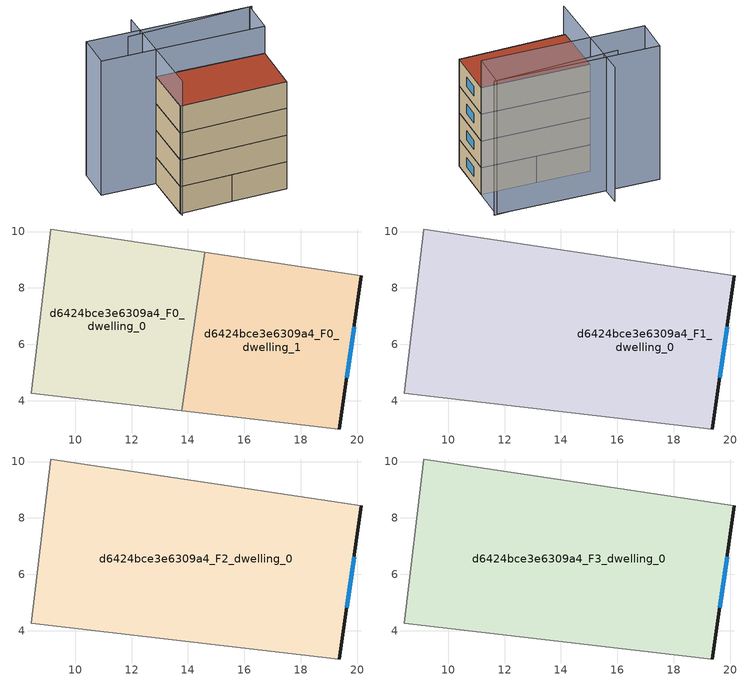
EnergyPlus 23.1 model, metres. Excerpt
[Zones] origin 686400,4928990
d6424bce3e6309a4_F0_dwelling_0
 floor ground (EU_floor_Construction): 13.78,3.65 14.59,9.27 9.14,10.09 8.44,4.27 z0
 wall adiabatic (EU_wall_Construction): 13.78,3.65 8.44,4.27 9.14,10.09 14.59,9.27 z0:3
 wall to d6424bce3e6309a4_F0_dwelling_1 (EU_wall_Construction): 14.59,9.27 13.78,3.65 z0:3
d6424bce3e6309a4_F0_dwelling_1
 floor ground (EU_floor_Construction): 19.37,3 20.15,8.44 14.59,9.27 13.78,3.65 z0
 wall outside (EU_wall_Construction): 20.15,8.44 19.37,3 z0:3
 wall adiabatic (EU_wall_Construction): 19.37,3 13.78,3.65 / 14.59,9.27 20.15,8.44 z0:3
 window (EU_Window_Construction): 19.89,6.63 19.63,4.81 z1:2
d6424bce3e6309a4_F1_dwelling_0
 floor to d6424bce3e6309a4_F0_dwelling_0 (EU_floor_Construction): 13.78,3.65 14.59,9.27 9.14,10.09 8.44,4.27 z3
 floor to d6424bce3e6309a4_F0_dwelling_1 (EU_floor_Construction): 19.37,3 20.15,8.44 14.59,9.27 13.78,3.65 z3
 wall outside (EU_wall_Construction): 20.15,8.44 19.37,3 z3:6
 wall adiabatic (EU_wall_Construction): 19.37,3 8.44,4.27 9.14,10.09 20.15,8.44 z3:6
 window (EU_Window_Construction): 19.89,6.63 19.63,4.81 z4:5
d6424bce3e6309a4_F2_dwelling_0
 floor to d6424bce3e6309a4_F1_dwelling_0 (EU_floor_Construction): 19.37,3 20.15,8.44 9.14,10.09 8.44,4.27 z6
 wall outside (EU_wall_Construction): 20.15,8.44 19.37,3 z6:9
 wall adiabatic (EU_wall_Construction): 19.37,3 8.44,4.27 9.14,10.09 20.15,8.44 z6:9
 window (EU_Window_Construction): 19.89,6.63 19.63,4.81 z7:8
d6424bce3e6309a4_F3_dwelling_0
 floor to d6424bce3e6309a4_F2_dwelling_0 (EU_floor_Construction): 19.37,3 20.15,8.44 9.14,10.09 8.44,4.27 z9
 wall outside (EU_wall_Construction): 20.15,8.44 19.37,3 z9:12
 wall adiabatic (EU_wall_Construction): 19.37,3 8.44,4.27 9.14,10.09 20.15,8.44 z9:12
 window (EU_Window_Construction): 19.89,6.63 19.63,4.81 z10:11
 roof outside (EU_roof_Construction): 20.15,8.44 19.37,3 8.44,4.27 9.14,10.09 z12
shading: 9.78,15.85 8.45,3.97 / 20.92,12.2 8.04,13.37 / 4.17,14.64 20.7,12.21 / 20.7,12.21 20.15,8.44 / 20.15,8.44 3.61,10.87 / 3.61,10.87 4.17,14.64 z0:15
[Building]
EU S2 Campaign: North Axis=0; Terrain=City; Solar Distribution=FullExterior
[Site:Location]
Bologna: Latitude=44.5; Longitude=11.25; Time Zone=1; Elevation=37
[SizingPeriod:WeatherFileDays]
AnnualSizingPeriod: Begin Month=1; Begin Day of Month=1; End Month=12; End Day of Month=31; Day of Week for Start Day=Monday; Use Weather File Daylight Saving Period=No; Use Weather File Rain and Snow Indicators=No
[MATERIAL]
EU_InternalMass_Material: Roughness=MediumRough; Thickness=0.1; Conductivity=1; Density=1800; Specific Heat=900; Thermal Absorptance=0.9; Solar Absorptance=0.7; Visible Absorptance=0.7
[MATERIAL:NOMASS] Roughness=MediumRough; Thermal Absorptance=0.9; Solar Absorptance=0.7; Visible Absorptance=0.7
Name | Thermal Resistance
EU_wall_NoMass | 0.937881
EU_roof_NoMass | 0.548572
EU_floor_NoMass | 0.71348
[WINDOWMATERIAL:SIMPLEGLAZINGSYSTEM]
EU_Window_SimpleGlazing: UFactor=4.25633; Solar Heat Gain Coefficient=0.85; Visible Transmittance=0.85
[CONSTRUCTION]
EU_wall_Construction: EU_wall_NoMass
EU_roof_Construction: EU_roof_NoMass
EU_floor_Construction: EU_floor_NoMass
EU_InternalMass_Construction: EU_InternalMass_Material
EU_Window_Construction: EU_Window_SimpleGlazing
[ZONE] Type=1; Multiplier=1; Ceiling Height=autocalculate; Floor Area=autocalculate; Part of Total Floor Area=Yes
Name | Volume
d6424bce3e6309a4_F0_dwelling_0; d6424bce3e6309a4_F0_dwelling_1 | 94.262
d6424bce3e6309a4_F1_dwelling_0 | 188.522
d6424bce3e6309a4_F2_dwelling_0; d6424bce3e6309a4_F3_dwelling_0 | 188.525
[INTERNALMASS] Construction=EU_InternalMass_Construction
Name | Zone or ZoneList | Surface Area
d6424bce3e6309a4_F0_dwelling_0_EU_InternalMass | d6424bce3e6309a4_F0_dwelling_0 | 31.4197
d6424bce3e6309a4_F0_dwelling_1_EU_InternalMass | d6424bce3e6309a4_F0_dwelling_1 | 31.4199
d6424bce3e6309a4_F1_dwelling_0_EU_InternalMass | d6424bce3e6309a4_F1_dwelling_0 | 62.8415
d6424bce3e6309a4_F2_dwelling_0_EU_InternalMass | d6424bce3e6309a4_F2_dwelling_0 | 62.8415
d6424bce3e6309a4_F3_dwelling_0_EU_InternalMass | d6424bce3e6309a4_F3_dwelling_0 | 62.8415
[OTHEREQUIPMENT] Fuel Type=Electricity; Design Level Calculation Method=Watts/Area; Power per Zone Floor Area=1; Fraction Latent=0; Fraction Radiant=0; Fraction Lost=0; Carbon Dioxide Generation Rate=0; EndUse Subcategory=EU_Step8_InternalGains
Name | Zone or ZoneList or Space or SpaceList | Schedule
EU_Step8_InternalGain_d6424bce3e6309a4_F0_dwelling_0_f000 | d6424bce3e6309a4_F0_dwelling_0 | EU_Step8_GainSchedule_d6424bce3e6309a4_F0_dwelling_0_f000
EU_Step8_InternalGain_d6424bce3e6309a4_F0_dwelling_1_f000 | d6424bce3e6309a4_F0_dwelling_1 | EU_Step8_GainSchedule_d6424bce3e6309a4_F0_dwelling_1_f000
EU_Step8_InternalGain_d6424bce3e6309a4_F1_dwelling_0_f000 | d6424bce3e6309a4_F1_dwelling_0 | EU_Step8_GainSchedule_d6424bce3e6309a4_F1_dwelling_0_f000
EU_Step8_InternalGain_d6424bce3e6309a4_F2_dwelling_0_f000 | d6424bce3e6309a4_F2_dwelling_0 | EU_Step8_GainSchedule_d6424bce3e6309a4_F2_dwelling_0_f000
EU_Step8_InternalGain_d6424bce3e6309a4_F3_dwelling_0_f000 | d6424bce3e6309a4_F3_dwelling_0 | EU_Step8_GainSchedule_d6424bce3e6309a4_F3_dwelling_0_f000
[ZONEVENTILATION:DESIGNFLOWRATE] Schedule=EU_AlwaysOn; Design Flow Rate Calculation Method=AirChanges/Hour; Air Changes per Hour=0.687892; Ventilation Type=Natural; Fan Pressure Rise=0; Fan Total Efficiency=1; Constant Term Coefficient=1; Temperature Term Coefficient=0; Velocity Term Coefficient=0; Velocity Squared Term Coefficient=0; Minimum Indoor Temperature=-100; Maximum Indoor Temperature=100; Delta Temperature=-100; Minimum Outdoor Temperature=-100; Maximum Outdoor Temperature=100; Maximum Wind Speed=40
Name | Zone or ZoneList or Space or SpaceList
EU_ConstantAir_d6424bce3e6309a4_F0_dwelling_0 | d6424bce3e6309a4_F0_dwelling_0
EU_ConstantAir_d6424bce3e6309a4_F0_dwelling_1 | d6424bce3e6309a4_F0_dwelling_1
EU_ConstantAir_d6424bce3e6309a4_F1_dwelling_0 | d6424bce3e6309a4_F1_dwelling_0
EU_ConstantAir_d6424bce3e6309a4_F2_dwelling_0 | d6424bce3e6309a4_F2_dwelling_0
EU_ConstantAir_d6424bce3e6309a4_F3_dwelling_0 | d6424bce3e6309a4_F3_dwelling_0
[HVACTEMPLATE:THERMOSTAT] Constant Heating Setpoint=20; Constant Cooling Setpoint=50
EU_HeatOnly_d6424bce3e6309a4_F0_dwelling_0; EU_HeatOnly_d6424bce3e6309a4_F0_dwelling_1; EU_HeatOnly_d6424bce3e6309a4_F1_dwelling_0; EU_HeatOnly_d6424bce3e6309a4_F2_dwelling_0; EU_HeatOnly_d6424bce3e6309a4_F3_dwelling_0
[HVACTEMPLATE:ZONE:IDEALLOADSAIRSYSTEM] System Availability Schedule=EU_AlwaysOn; Maximum Heating Supply Air Temperature=50; Minimum Cooling Supply Air Temperature=13; Maximum Heating Supply Air Humidity Ratio=0.0156; Minimum Cooling Supply Air Humidity Ratio=0.0077; Heating Limit=NoLimit; Cooling Limit=NoLimit; Heating Availability Schedule=EU_AlwaysOn; Cooling Availability Schedule=EU_CoolingOff; Dehumidification Control Type=ConstantSensibleHeatRatio; Cooling Sensible Heat Ratio=0.7; Dehumidification Setpoint=60; Humidification Control Type=None; Humidification Setpoint=30; Outdoor Air Method=None; Outdoor Air Flow Rate per Person=0.00944; Outdoor Air Flow Rate per Zone Floor Area=0; Outdoor Air Flow Rate per Zone=0; Demand Controlled Ventilation Type=None; Outdoor Air Economizer Type=NoEconomizer; Heat Recovery Type=None; Sensible Heat Recovery Effectiveness=0.7; Latent Heat Recovery Effectiveness=0.65
Name | Template Thermostat
d6424bce3e6309a4_F0_dwelling_0 | EU_HeatOnly_d6424bce3e6309a4_F0_dwelling_0
d6424bce3e6309a4_F0_dwelling_1 | EU_HeatOnly_d6424bce3e6309a4_F0_dwelling_1
d6424bce3e6309a4_F1_dwelling_0 | EU_HeatOnly_d6424bce3e6309a4_F1_dwelling_0
d6424bce3e6309a4_F2_dwelling_0 | EU_HeatOnly_d6424bce3e6309a4_F2_dwelling_0
d6424bce3e6309a4_F3_dwelling_0 | EU_HeatOnly_d6424bce3e6309a4_F3_dwelling_0
[SIZING:ZONE] Zone Cooling Design Supply Air Temperature Input Method=SupplyAirTemperature; Zone Cooling Design Supply Air Temperature=13; Zone Heating Design Supply Air Temperature Input Method=SupplyAirTemperature; Zone Heating Design Supply Air Temperature=50; Zone Cooling Design Supply Air Humidity Ratio=0.008; Zone Heating Design Supply Air Humidity Ratio=0.008; Cooling Design Air Flow Method=DesignDay; Cooling Design Air Flow Rate=0; Cooling Minimum Air Flow per Zone Floor Area=0.000762; Cooling Minimum Air Flow=0; Cooling Minimum Air Flow Fraction=0.2; Heating Design Air Flow Method=DesignDay; Heating Design Air Flow Rate=0; Heating Maximum Air Flow per Zone Floor Area=0.002032; Heating Maximum Air Flow=0.141576; Heating Maximum Air Flow Fraction=0.3; Account for Dedicated Outdoor Air System=No; Dedicated Outdoor Air System Control Strategy=NeutralSupplyAir; Dedicated Outdoor Air Low Setpoint Temperature for Design=autosize; Dedicated Outdoor Air High Setpoint Temperature for Design=autosize; Zone Load Sizing Method=Sensible Load Only No Latent Load; Zone Latent Cooling Design Supply Air Humidity Ratio Input Method=HumidityRatioDifference; Zone Cooling Design Supply Air Humidity Ratio Difference=0.005; Zone Latent Heating Design Supply Air Humidity Ratio Input Method=HumidityRatioDifference; Zone Humidification Design Supply Air Humidity Ratio Difference=0.005
d6424bce3e6309a4_F0_dwelling_0; d6424bce3e6309a4_F0_dwelling_1; d6424bce3e6309a4_F1_dwelling_0; d6424bce3e6309a4_F2_dwelling_0; d6424bce3e6309a4_F3_dwelling_0
[SCHEDULE:CONSTANT]
Name | Hourly Value
EU_AlwaysOn | 1
EU_CoolingOff | 0
[SCHEDULE:FILE] Column Number=1; Rows to Skip at Top=0; Number of Hours of Data=8760; Column Separator=Comma; Interpolate to Timestep=No; Minutes per Item=60; Adjust Schedule for Daylight Savings=Yes
Name | File
EU_Step8_GainSchedule_d6424bce3e6309a4_F0_dwelling_0_f000 | ../../schedules/d6424bce3e6309a4/d6424bce3e6309a4_F0_dwelling_0_f000_gain.csv
EU_Step8_GainSchedule_d6424bce3e6309a4_F0_dwelling_1_f000 | ../../schedules/d6424bce3e6309a4/d6424bce3e6309a4_F0_dwelling_1_f000_gain.csv
EU_Step8_GainSchedule_d6424bce3e6309a4_F1_dwelling_0_f000 | ../../schedules/d6424bce3e6309a4/d6424bce3e6309a4_F1_dwelling_0_f000_gain.csv
EU_Step8_GainSchedule_d6424bce3e6309a4_F2_dwelling_0_f000 | ../../schedules/d6424bce3e6309a4/d6424bce3e6309a4_F2_dwelling_0_f000_gain.csv
EU_Step8_GainSchedule_d6424bce3e6309a4_F3_dwelling_0_f000 | ../../schedules/d6424bce3e6309a4/d6424bce3e6309a4_F3_dwelling_0_f000_gain.csv
